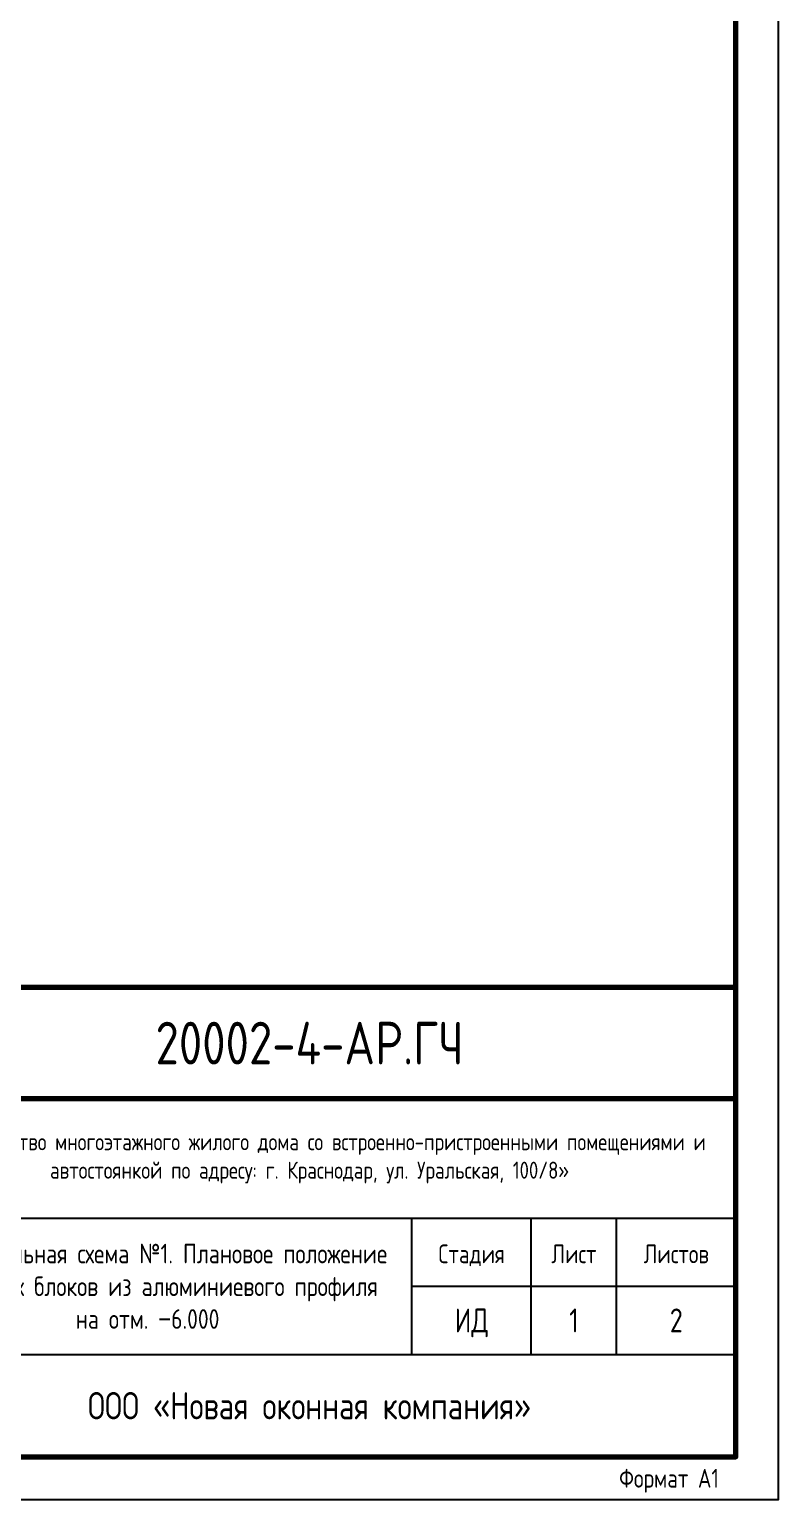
# Model space of a CAD drawing. Header units: metres. Extents: x 50 to 891, y -1294 to 247.
# Drawn here: x 803.1 to 891, y -1294 to -1121.7 of the extents above; entities that cross this region are included whole.
import ezdxf
from ezdxf.enums import TextEntityAlignment as Align

# ---------------------------------------------------------------- set-up
doc = ezdxf.new("R2010")
doc.units = ezdxf.units.M
doc.layers.add('РАМКА', color=7, linetype='Continuous')
doc.layers.add('ТЕКСТ', color=7, linetype='Continuous')
doc.styles.add('ИД', font='isocpeur.ttf', dxfattribs={"width": 0.8})

msp = doc.modelspace()

# ---------------------------------------------------------------- linework, layer by layer
at = {"layer": 'РАМКА', "lineweight": 70}
msp.add_line((786, -1247), (886, -1247), dxfattribs=at)
at = {"layer": 'РАМКА', "lineweight": 25}
for p, q in [((786, -1261), (886, -1261)), ((848, -1277), (848, -1261)), ((862, -1277), (862, -1261)), ((872, -1277), (872, -1261)), ((848, -1269), (886, -1269)), ((786, -1277), (886, -1277))]:
    msp.add_line(p, q, dxfattribs=at)
msp.add_lwpolyline([(50, -1294), (891, -1294), (891, -700), (50, -700)], close=True, dxfattribs=at)
at = {"layer": 'РАМКА', "lineweight": 70}
for points in [[(70, -1289), (886, -1289), (886, -705), (70, -705)], [(701, -1289), (886, -1289), (886, -1234), (701, -1234)]]:
    msp.add_lwpolyline(points, close=True, dxfattribs=at)

# ---------------------------------------------------------------- texts
at = {"layer": 'ТЕКСТ', "style": 'ИД', "width": 0.8}
for s, height, p in [('20002-4-АР.ГЧ', 5, (836, -1240.5)), ('Стадия', 2.2, (855, -1265.2)), ('Лист', 2.2, (867, -1265.2)), ('Листов', 2.2, (879, -1265.2)), ('ИД', 2.8, (855, -1273)), ('1', 2.8, (867, -1273)), ('2', 2.8, (879, -1273)), ('ООО «Новая оконная компания»', 3.2, (836, -1283))]:
    msp.add_text(s, height=height, dxfattribs=at).set_placement(p, align=Align.MIDDLE_CENTER)
msp.add_text('Формат А1', height=2.2, dxfattribs=at).set_placement((884, -1291.5), align=Align.MIDDLE_RIGHT)
at = {"layer": 'ТЕКСТ', "attachment_point": 5, "style": 'ИД'}
for s, insert, char_height, width in [('«Строительство многоэтажного жилого дома со встроенно-пристроенными помещениями и автостоянкой по адресу: г. Краснодар, ул. Уральская, 100/8»', (836, -1254), 2, 95), ('Исполнительная схема №1. Плановое положение витражных блоков из алюминиевого профиля\\Pна отм. −6.000', (817, -1269), 2.3, 58)]:
    msp.add_mtext(s, dxfattribs=dict(at, insert=insert, char_height=char_height, width=width))

doc.saveas('drawing.dxf')
